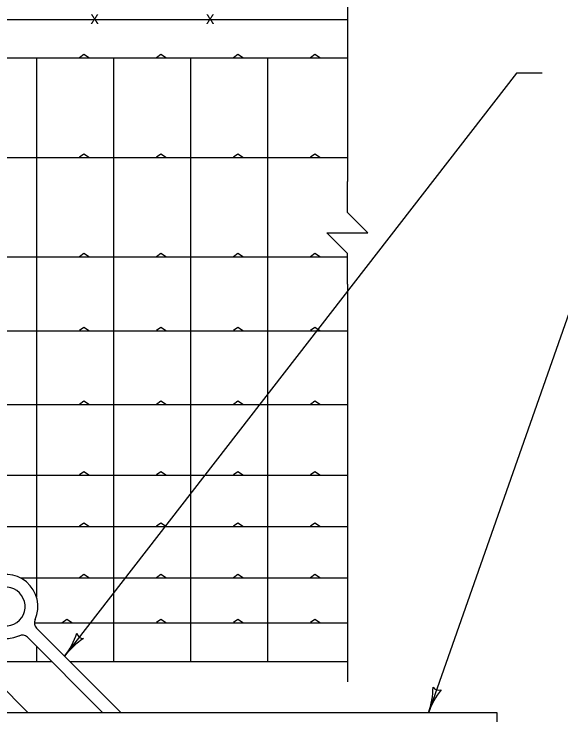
# Model space of a CAD drawing. Extents: x 1007 to 1035.5, y 1000.5 to 1021.5.
# Drawn here: x 1026.63 to 1029.293, y 1004.073 to 1007.485 of the extents above; entities that cross this region are included whole.
import ezdxf

# ---------------------------------------------------------------- set-up
doc = ezdxf.new("R2010")
doc.units = 0
doc.layers.add('Level 1', color=7, linetype='Continuous')

msp = doc.modelspace()

# ---------------------------------------------------------------- linework, layer by layer
at = {"layer": 'Level 1'}
for p, q in [((1028.2528, 1007.6734), (1028.2528, 1006.6693)), ((1023.8569, 1007.459), (1028.2528, 1007.459)), ((1024.3714, 1007.2715), (1028.2528, 1007.2715)), ((1026.7392, 1007.2715), (1026.7392, 1004.6473)), ((1027.1142, 1007.2715), (1027.1142, 1004.334)), ((1027.4892, 1007.2715), (1027.4892, 1004.334)), ((1027.8642, 1007.2715), (1027.8642, 1004.334)), ((1029.077, 1007.1976), (1026.8758, 1004.3594)), ((1029.202, 1007.1976), (1029.077, 1007.1976)), ((1024.4478, 1006.7872), (1028.2528, 1006.7872)), ((1024.1898, 1006.5923), (1026.698, 1004.084)), ((1024.9322, 1006.3028), (1028.2528, 1006.3028)), ((1029.4086, 1006.2499), (1028.6483, 1004.084)), ((1028.2528, 1006.1693), (1028.2528, 1004.2345)), ((1025.4462, 1005.9434), (1028.2528, 1005.9434)), ((1025.6873, 1005.584), (1028.2528, 1005.584)), ((1026.1575, 1005.2403), (1028.2528, 1005.2403)), ((1026.2448, 1004.9903), (1028.2528, 1004.9903)), ((1026.6604, 1004.7403), (1028.2528, 1004.7403)), ((1026.7289, 1004.5215), (1028.2528, 1004.5215)), ((1027.1511, 1004.084), (1026.7399, 1004.4953)), ((1027.0624, 1004.084), (1026.6955, 1004.4509)), ((1026.7392, 1004.4073), (1026.7392, 1004.334)), ((1026.448, 1004.334), (1026.8124, 1004.334)), ((1026.9012, 1004.334), (1028.2528, 1004.334)), ((1028.9819, 1004.084), (1023.7319, 1004.084)), ((1028.9819, 1001.834), (1028.9819, 1004.084))]:
    msp.add_line(p, q, dxfattribs=at)
for points in [[(1026.949, 1007.274), (1026.9689, 1007.2889), (1026.9964, 1007.2715)], [(1027.324, 1007.274), (1027.3439, 1007.2889), (1027.3714, 1007.2715)], [(1027.699, 1007.274), (1027.7189, 1007.2889), (1027.7464, 1007.2715)], [(1028.074, 1007.274), (1028.0939, 1007.2889), (1028.1214, 1007.2715)], [(1026.949, 1006.7897), (1026.9689, 1006.8046), (1026.9964, 1006.7872)], [(1027.324, 1006.7897), (1027.3439, 1006.8046), (1027.3714, 1006.7872)], [(1027.699, 1006.7897), (1027.7189, 1006.8046), (1027.7464, 1006.7872)], [(1028.074, 1006.7897), (1028.0939, 1006.8046), (1028.1214, 1006.7872)], [(1028.2528, 1006.1693), (1028.2528, 1006.3193), (1028.1528, 1006.4193), (1028.3528, 1006.4193), (1028.2528, 1006.5193), (1028.2528, 1006.6693)], [(1026.949, 1006.3053), (1026.9689, 1006.3202), (1026.9964, 1006.3028)], [(1027.324, 1006.3053), (1027.3439, 1006.3202), (1027.3714, 1006.3028)], [(1027.699, 1006.3053), (1027.7189, 1006.3202), (1027.7464, 1006.3028)], [(1028.074, 1006.3053), (1028.0939, 1006.3202), (1028.1214, 1006.3028)], [(1026.949, 1005.9459), (1026.9689, 1005.9608), (1026.9964, 1005.9434)], [(1027.324, 1005.9459), (1027.3439, 1005.9608), (1027.3714, 1005.9434)], [(1027.699, 1005.9459), (1027.7189, 1005.9608), (1027.7464, 1005.9434)], [(1028.074, 1005.9459), (1028.0939, 1005.9608), (1028.1214, 1005.9434)], [(1026.949, 1005.5865), (1026.9689, 1005.6014), (1026.9964, 1005.584)], [(1027.324, 1005.5865), (1027.3439, 1005.6014), (1027.3714, 1005.584)], [(1027.699, 1005.5865), (1027.7189, 1005.6014), (1027.7464, 1005.584)], [(1028.074, 1005.5865), (1028.0939, 1005.6014), (1028.1214, 1005.584)], [(1026.949, 1005.2428), (1026.9689, 1005.2577), (1026.9964, 1005.2403)], [(1027.324, 1005.2428), (1027.3439, 1005.2577), (1027.3714, 1005.2403)], [(1027.699, 1005.2428), (1027.7189, 1005.2577), (1027.7464, 1005.2403)], [(1028.074, 1005.2428), (1028.0939, 1005.2577), (1028.1214, 1005.2403)], [(1026.949, 1004.9928), (1026.9689, 1005.0077), (1026.9964, 1004.9903)], [(1027.324, 1004.9928), (1027.3439, 1005.0077), (1027.3714, 1004.9903)], [(1027.699, 1004.9928), (1027.7189, 1005.0077), (1027.7464, 1004.9903)], [(1028.074, 1004.9928), (1028.0939, 1005.0077), (1028.1214, 1004.9903)], [(1026.949, 1004.7428), (1026.9689, 1004.7577), (1026.9964, 1004.7403)], [(1027.324, 1004.7428), (1027.3439, 1004.7577), (1027.3714, 1004.7403)], [(1027.699, 1004.7428), (1027.7189, 1004.7577), (1027.7464, 1004.7403)], [(1028.074, 1004.7428), (1028.0939, 1004.7577), (1028.1214, 1004.7403)], [(1026.8631, 1004.5218), (1026.8863, 1004.5392), (1026.9138, 1004.5218)], [(1027.324, 1004.524), (1027.3439, 1004.5389), (1027.3714, 1004.5215)], [(1027.699, 1004.524), (1027.7189, 1004.5389), (1027.7464, 1004.5215)], [(1028.074, 1004.524), (1028.0939, 1004.5389), (1028.1214, 1004.5215)]]:
    msp.add_lwpolyline(points, dxfattribs=at)
for centre, radius, start, end in [((1026.59, 1004.6008), 0.1563, 336.2486, 123.5121), ((1026.59, 1004.6008), 0.1563, 146.5726, 293.5829), ((1026.59, 1004.6008), 0.0938, 154.5279, 115.6161), ((1026.765, 1004.5208), 0.0361, 151.959, 225.3736), ((1026.5668, 1004.599), 0.3909, 322.2032, 340.872), ((1026.9669, 1004.4769), 0.0313, 190.9778, 273.0945), ((1026.67, 1004.4254), 0.0361, 44.959, 118.3736), ((1027.1847, 1004.1198), 0.3909, 123.5504, 142.1971), ((1026.5668, 1004.599), 0.3909, 322.191, 322.2032), ((1028.2794, 1004.2135), 0.3909, 340.6567, 359.3254), ((1028.6975, 1004.2243), 0.0313, 209.4313, 291.5479), ((1029.0171, 1003.9545), 0.3909, 142.0038, 160.6505), ((1028.2794, 1004.2135), 0.3909, 340.6444, 340.6567)]:
    msp.add_arc(centre, radius, start, end, dxfattribs=at)

# ---------------------------------------------------------------- texts
for p in [(1027.0022, 1007.4371), (1027.5647, 1007.4371)]:
    msp.add_text('x', height=0.06, dxfattribs=at).set_placement(p)

doc.saveas('drawing.dxf')
